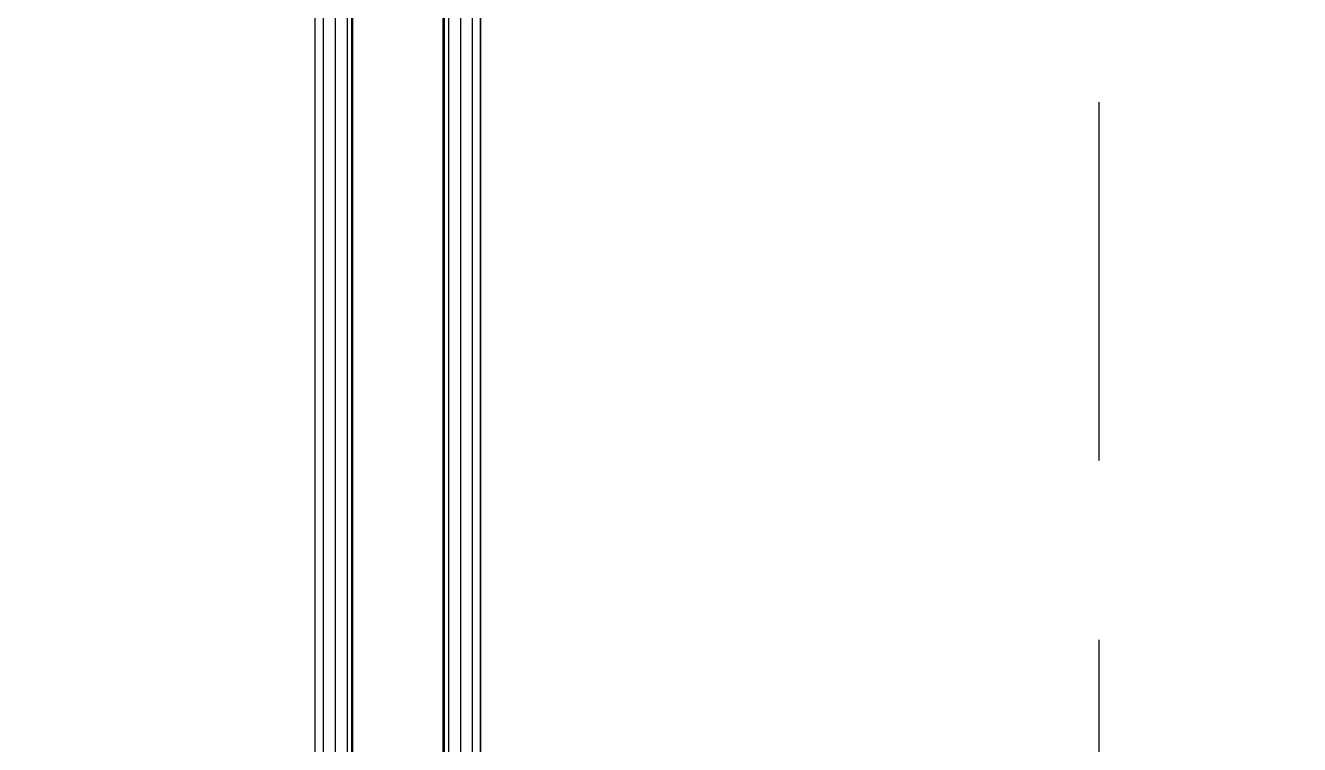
# Model space of a CAD drawing. Header units: inches. Extents: x 21 to 32698, y 13 to 3712.
# Drawn here: x 18817.44 to 18834.38, y 1396.18 to 1405.74 of the extents above; entities that cross this region are included whole.
import ezdxf

# ---------------------------------------------------------------- set-up
doc = ezdxf.new("R2010")
doc.units = ezdxf.units.IN
doc.header["$MEASUREMENT"] = 0
doc.set_wipeout_variables(frame=1)
doc.linetypes.add('DOT', pattern=[6.35, 0, -6.35])
doc.linetypes.add('IMPORT-HIDDEN2', pattern=[47.625, 31.75, -15.875])
for name, color, linetype, lineweight in [('Z_MİM_-KM-BEAM-RAY', 8, 'DOT', 25), ('Z_MİM_-KM-GLAZ', 8, 'Continuous', 25), ('Z_MİM_-KM-RAY-1', 8, 'IMPORT-HIDDEN2', 25), ('Z_MİM_-KM-WALL', 8, 'Continuous', 25), ('Z_MİM_-KM-WALL-PLASTER', 8, 'Continuous', 25), ('Z_MİM_aksesuar_k', 8, 'Continuous', 25)]:
    doc.layers.add(name, color=color, linetype=linetype, lineweight=lineweight)

# ---------------------------------------------------------------- blocks, each defined once
blk = doc.blocks.new('-KM_Kiriş İzi-2K')
at = {"layer": 'Z_MİM_-KM-BEAM-RAY'}
blk.add_line((3500.001, 525), (3500.001, 155), dxfattribs=at)
blk = doc.blocks.new('*U176')
blk.add_wipeout([(160, -25), (160, 16.5), (0, 16.5), (0, -25)])
at = {"layer": 'Z_MİM_-KM-RAY-1', "ltscale": 0.15}
blk.add_line((160, 0), (0, 0), dxfattribs=at)
at = {"layer": 'Z_MİM_aksesuar_k'}
for p, q in [((14.772, -8.224), (74.256, -8.224)), ((74.256, -8.224), (14.772, -8.224)), ((14.772, -8.333), (74.256, -8.333)), ((14.772, -8.491), (74.256, -8.491)), ((14.772, -8.65), (74.256, -8.65)), ((14.772, -8.709), (74.256, -8.709)), ((14.772, -8.724), (74.256, -8.724)), ((14.772, -9.924), (74.256, -9.924)), ((14.772, -9.94), (74.256, -9.94)), ((14.772, -9.999), (74.256, -9.999)), ((14.772, -10.157), (74.256, -10.157)), ((14.772, -10.316), (74.256, -10.316)), ((74.256, -10.424), (14.772, -10.424))]:
    blk.add_line(p, q, dxfattribs=at)

msp = doc.modelspace()

# ---------------------------------------------------------------- linework, layer by layer
at = {"layer": 'Z_MİM_-KM-WALL'}
msp.add_lwpolyline([(18831.714, 982.083), (17341.714, 982.083), (17341.714, 1012.083), (16641.713, 1012.083), (16641.713, 982.083), (15331.714, 982.083), (15331.714, 1637.083), (15041.714, 1637.083), (15041.715, 2582.084), (18831.714, 2582.084)], close=True, dxfattribs=at)
at = {"layer": 'Z_MİM_-KM-WALL-PLASTER'}
msp.add_lwpolyline([(18834.214, 979.583), (17339.214, 979.583), (17339.214, 1009.583), (16644.213, 1009.583), (16644.213, 979.583), (15329.214, 979.583), (15329.214, 1634.583), (15039.214, 1634.583), (15039.215, 2584.584), (18834.214, 2584.584)], close=True, dxfattribs=at)

# ---------------------------------------------------------------- block references
at = {"layer": 'Z_MİM_-KM-BEAM-RAY'}
msp.add_blockref('-KM_Kiriş İzi-2K', (15331.714, 982.083), dxfattribs=at)

# ---------------------------------------------------------------- next in the draw order: block references
at = {"layer": 'Z_MİM_-KM-GLAZ', "ltscale": 1.5, "rotation": 270}
msp.add_blockref('*U176', (18831.714, 1467.084), dxfattribs=at)

doc.saveas('drawing.dxf')
